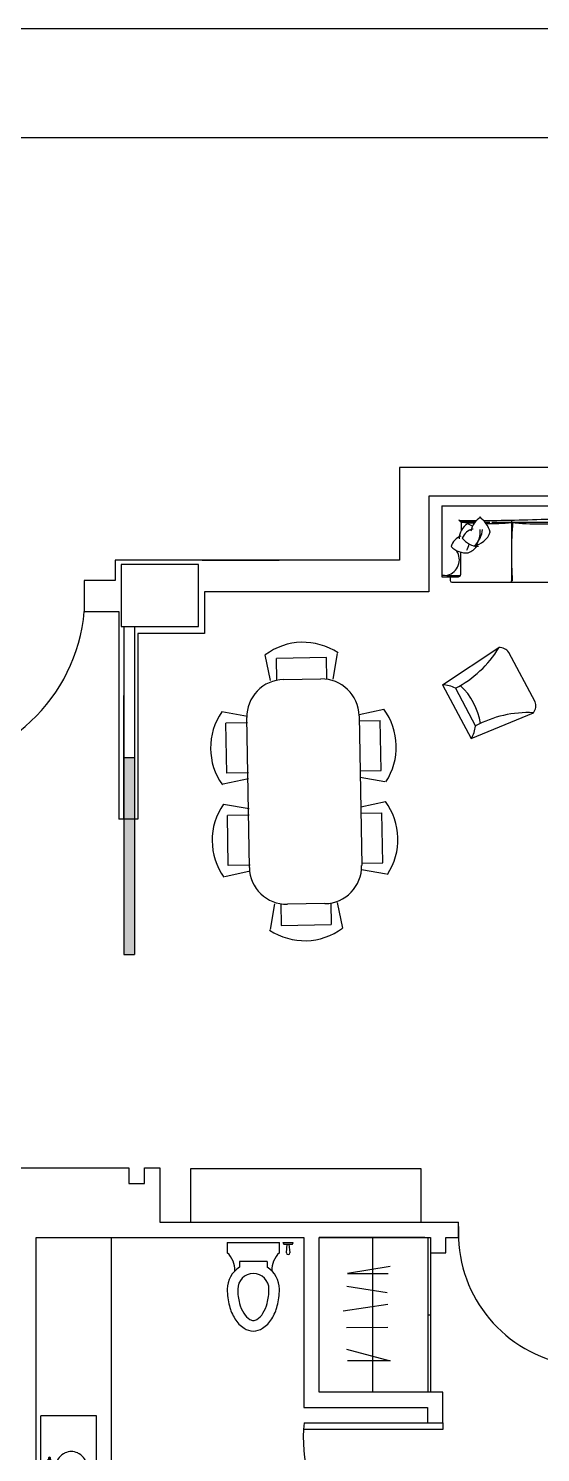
# Model space of a CAD drawing. Header units: millimetres. Extents: x 2377 to 4712, y -254 to 3188.
# Drawn here: x 4484.5 to 4555, y 1398.3 to 1594.2 of the extents above; entities that cross this region are included whole.
import ezdxf

# ---------------------------------------------------------------- set-up
doc = ezdxf.new("R2010")
doc.units = ezdxf.units.MM
doc.set_wipeout_variables(frame=1)
doc.layers.add('Mobiliario', color=254, linetype='Continuous')

# ---------------------------------------------------------------- blocks, each defined once
blk = doc.blocks.new('sl06-3')
blk.add_wipeout([(-1.097, 0), (-1.097, -0.785), (-1.004, -0.785), (-1.004, -0.826), (-0.998, -0.841), (-0.984, -0.846), (0.984, -0.846), (0.998, -0.841), (1.004, -0.826), (1.004, -0.785), (1.097, -0.785), (1.097, 0)])
for p, q in [((-1.097, 0), (0.187, 0)), ((-1.097, 0), (-1.097, -0.785)), ((1.097, 0), (0.187, 0)), ((1.097, 0), (1.097, -0.785)), ((-0.325, -0.163), (-0.325, -0.835)), ((0.325, -0.163), (0.325, -0.835)), ((-1.097, -0.785), (-0.911, -0.785)), ((-1.004, -0.785), (-1.004, -0.826)), ((1.097, -0.785), (0.911, -0.785)), ((1.004, -0.785), (1.004, -0.826)), ((-0.984, -0.846), (0.984, -0.846))]:
    blk.add_line(p, q)
for centre, radius, start, end in [((-0.561, -0.315), 0.216, 118.6365, 171.075), ((-0.832, -0.361), 0.281, 14.6616, 56.5316), ((-0.91, 27.813), 27.977, 270.565, 272.1795), ((0.331, 1.193), 1.348, 262.4802, 263.9065), ((0.044, 1.193), 1.348, 276.0935, 277.5198), ((0.779, 7.538), 7.701, 265.8451, 268.9224), ((0.832, -0.361), 0.281, 123.4684, 165.3384), ((0.561, -0.315), 0.216, 8.925, 61.3635), ((-0.911, -0.194), 0.0345, 350.3176, 84.0619), ((-0.69, -0.375), 0.216, 124.6365, 177.075), ((-0.734, 3.522), 3.685, 267.4551, 270.2867), ((-0.878, -0.16), 0.0199, 180, 270.2728), ((-3.416, -0.176), 2.538, 357.8878, 359.4607), ((-0.835, -7.469), 7.289, 89.1804, 90.3362), ((-0.582, 2.269), 2.466, 263.1189, 266.3413), ((-0.713, -0.421), 0.169, 102.9198, 157.8067), ((-0.909, -0.461), 0.281, 57.5154, 70.1262), ((-0.775, -0.218), 0.226, 277.5785, 341.9977), ((-0.925, -0.236), 0.281, 313.1105, 354.9805), ((-0.952, -0.282), 0.281, 322.0792, 3.9492), ((-0.835, -7.469), 7.289, 87.8611, 88.2702), ((-0.582, 2.269), 2.466, 269.4986, 276.0002), ((-0.253, -43.628), 43.444, 89.3664, 90.3826), ((4.318, -0.535), 4.643, 175.6133, 183.6304), ((0.003, 3.161), 3.361, 264.4086, 275.4919), ((0.423, -7.178), 6.994, 89.0148, 91.5985), ((4.967, -0.535), 4.643, 175.6133, 183.6304), ((0.587, 2.191), 2.389, 264.0009, 270.3979), ((0.775, -0.218), 0.226, 198.0023, 262.4215), ((0.835, -7.469), 7.289, 91.7298, 92.1389), ((0.925, -0.236), 0.281, 185.0195, 226.8895), ((0.952, -0.282), 0.281, 176.0508, 217.9208), ((0.734, 3.522), 3.685, 269.7133, 272.5449), ((0.835, -7.469), 7.289, 89.6638, 90.8196), ((0.587, 2.191), 2.389, 273.6594, 276.9846), ((0.713, -0.421), 0.169, 22.1933, 77.0802), ((0.909, -0.461), 0.281, 109.8738, 122.4846), ((0.69, -0.375), 0.216, 2.925, 55.3635), ((0.911, -0.194), 0.0345, 95.9381, 189.6824), ((3.416, -0.176), 2.538, 180.5393, 182.1122), ((0.878, -0.16), 0.0199, 269.7272, 0), ((-0.83, -0.496), 0.169, 108.9198, 163.8067), ((-0.828, -0.299), 0.222, 222.585, 276.1295), ((-0.691, -0.225), 0.222, 216.585, 270.1295), ((-1.063, -0.35), 0.281, 329.6739, 345.032), ((-0.886, -0.309), 0.226, 291.1732, 322.6277), ((0.691, -0.225), 0.222, 269.8705, 323.415), ((0.886, -0.309), 0.226, 217.3723, 248.8268), ((1.063, -0.35), 0.281, 194.968, 210.3261), ((0.828, -0.299), 0.222, 263.8705, 317.415), ((0.83, -0.496), 0.169, 16.1933, 71.0802), ((-1.081, -0.596), 0.179, 285.638, 32.2993), ((6.398, -0.722), 7.289, 178.3493, 180.3362), ((-6.398, -0.722), 7.289, 359.6638, 1.6507), ((1.081, -0.596), 0.179, 147.7007, 254.362), ((-0.927, 1.876), 2.649, 266.4089, 270.8584), ((-0.911, -0.765), 0.0199, 270, 0.2728), ((0.927, 1.876), 2.649, 269.1416, 273.5911), ((0.911, -0.765), 0.0199, 179.7272, 270), ((-0.984, -0.826), 0.0199, 180, 270), ((0.984, -0.826), 0.0199, 270, 0)]:
    blk.add_arc(centre, radius, start, end)
for p in [(-0.325, -0.835), (0.325, -0.835)]:
    blk.add_point(p)
blk = doc.blocks.new('sl06-1')
blk.add_wipeout([(0, -0.313), (0, 0.313), (0.691, 0.38), (0.722, 0.361), (0.74, 0.342), (0.75, 0.32), (0.76, 0.288), (0.76, -0.288), (0.751, -0.319), (0.736, -0.346), (0.712, -0.367), (0.691, -0.38)])
at = {"linetype": 'ByBlock'}
for p, q in [((0, 0.313), (0.691, 0.38)), ((0, 0.313), (0, -0.313)), ((0.1, 0.221), (0.1, -0.221)), ((0.76, -0.288), (0.76, 0.288)), ((0, -0.313), (0.691, -0.38))]:
    blk.add_line(p, q, dxfattribs=at)
for centre, radius, start, end in [((-0.146, 0.053), 0.298, 34.1973, 60.6083), ((0.114, 1.345), 1.125, 269.3185, 300.8671), ((0.643, 0.272), 0.118, 7.6143, 66.1255), ((-0.478, 0), 0.673, 340.7839, 19.2161), ((-0.146, -0.053), 0.298, 299.3917, 325.8027), ((0.114, -1.345), 1.125, 59.1329, 90.6815), ((0.643, -0.272), 0.118, 293.8745, 352.3857)]:
    blk.add_arc(centre, radius, start, end, dxfattribs=at)
blk = doc.blocks.new('bn04-7')
for p, q in [((0, 0), (0, -0.147)), ((-0.6, 0), (0.6, 0)), ((-0.6, -0.6), (-0.6, 0)), ((-0.058, -0.092), (-0.151, -0.092)), ((-0.122, -0.087), (-0.112, -0.087)), ((-0.122, -0.098), (-0.112, -0.098)), ((-0.1, -0.148), (-0.1, -0.045)), ((-0.033, -0.08), (-0.02, -0.271)), ((0.034, -0.086), (0.02, -0.271)), ((0.058, -0.092), (0.151, -0.092)), ((0.1, -0.148), (0.1, -0.045)), ((0.122, -0.087), (0.112, -0.087)), ((0.122, -0.098), (0.112, -0.098)), ((0.6, -0.6), (0.6, 0)), ((-0.005, -0.286), (0.005, -0.286)), ((-0.6, -0.6), (0.6, -0.6))]:
    blk.add_line(p, q)
for centre, radius in [((-0.1, -0.092), 0.0118), ((0.1, -0.092), 0.0118), ((0, -0.328), 0.03), ((0, -0.328), 0.02)]:
    blk.add_circle(centre, radius)
for centre, radius, start, end in [((-0.142, -0.092), 0.0118, 39.1354, 320.8646), ((-0.131, -0.083), 0.0025, 219.1354, 256.4029), ((-0.131, -0.101), 0.0025, 103.5971, 140.8646), ((-0.123, -0.049), 0.0381, 256.4029, 272.0458), ((-0.123, -0.136), 0.0381, 87.9542, 103.5971), ((-0.1, -0.092), 0.0299, 191.7173, 168.2827), ((-0.1, -0.092), 0.0235, 194.2864, 165.7136), ((-0.112, -0.084), 0.003, 270, 324.6965), ((-0.112, -0.101), 0.003, 35.3035, 90), ((0, -0.393), 0.249, 96.5773, 109.6169), ((0.055, -0.103), 0.0911, 153.0547, 165.3672), ((-0.006, -0.094), 0.0379, 104.9144, 122.742), ((0, -0.113), 0.0583, 90, 104.9144), ((0, -0.113), 0.0583, 75.0856, 90), ((0.005, -0.094), 0.0379, 57.258, 75.0856), ((-0.056, -0.103), 0.0911, 14.6328, 26.9453), ((0, -0.393), 0.249, 70.3831, 83.252), ((0.025, -0.085), 0.00867, 0, 32.7882), ((0.025, -0.085), 0.00867, 350.3449, 0), ((0.1, -0.092), 0.0299, 11.7173, 348.2827), ((0.1, -0.092), 0.0235, 14.2864, 345.7136), ((0.112, -0.084), 0.003, 215.3035, 270), ((0.112, -0.101), 0.003, 90, 144.6965), ((0.123, -0.049), 0.0381, 267.9542, 283.5971), ((0.123, -0.136), 0.0381, 76.4029, 92.0458), ((0.131, -0.083), 0.0025, 283.5971, 320.8646), ((0.131, -0.101), 0.0025, 39.1354, 76.4029), ((0.142, -0.092), 0.0118, 219.1354, 140.8646), ((-0.055, -0.328), 0.16, 154.2946, 180), ((-0.028, -0.341), 0.189, 130.7108, 154.2946), ((-0.011, -0.361), 0.216, 109.6169, 130.7108), ((-0.005, -0.271), 0.015, 180, 270), ((0.005, -0.271), 0.015, 270, 0), ((0.011, -0.361), 0.216, 49.2892, 70.3831), ((0.028, -0.341), 0.189, 25.7054, 49.2892), ((0.055, -0.328), 0.16, 0, 25.7054), ((-0.055, -0.328), 0.16, 180, 205.7054), ((-0.028, -0.315), 0.189, 205.7054, 229.2892), ((-0.011, -0.295), 0.216, 229.2892, 250.3831), ((0.011, -0.295), 0.216, 289.6169, 310.7108), ((0.028, -0.315), 0.189, 310.7108, 334.2946), ((0.055, -0.328), 0.16, 334.2946, 360), ((0, -0.264), 0.249, 250.3831, 270), ((0, -0.264), 0.249, 270, 289.6169)]:
    blk.add_arc(centre, radius, start, end)
blk = doc.blocks.new('bn34-3')
at = {"linetype": 'ByBlock'}
for p, q in [((-0.1765, 0), (-0.1765, -0.0706)), ((-0.1765, 0), (0.1765, 0)), ((0.1765, -0.0706), (0.1765, 0)), ((0.2, 0), (0.2706, 0)), ((0.2, 0), (0.2059, -0.0118)), ((0.2647, -0.0118), (0.2706, 0)), ((0.2059, -0.0118), (0.2647, -0.0118)), ((0.2235, -0.0706), (0.2294, -0.0118)), ((0.2412, -0.0118), (0.2471, -0.0706)), ((-0.0941, -0.1294), (-0.0941, -0.1684)), ((0.0941, -0.1294), (-0.0941, -0.1294)), ((0.0941, -0.1294), (0.0941, -0.1684))]:
    blk.add_line(p, q, dxfattribs=at)
for centre, radius, start, end in [((-0.2843, -0.1882), 0.1596, 358.33784, 47.48955), ((0.2843, -0.1882), 0.1596, 132.51045, 181.66216), ((0.2353, -0.0706), 0.0118, 180, 0), ((0, -0.3176), 0.1765, 122.23095, 180), ((0, -0.3176), 0.1765, 0, 57.76905), ((0, -0.3176), 0.1059, 0, 180), ((0.2737, -0.3176), 0.4502, 180.00004, 194.51425), ((0.2737, -0.3176), 0.3796, 180.00003, 194.51424), ((-0.2737, -0.3176), 0.3796, 345.48576, 359.99997), ((-0.2737, -0.3176), 0.4502, 345.48575, 359.99996), ((0.1387, -0.3526), 0.3108, 194.51426, 212.00539), ((0.1387, -0.3526), 0.2402, 194.51426, 212.0054), ((0.0535, -0.4059), 0.1397, 212.00541, 236.46587), ((-0.0535, -0.4059), 0.1397, 303.53413, 327.99459), ((-0.1387, -0.3526), 0.2402, 327.9946, 345.48574), ((-0.1387, -0.3526), 0.3108, 327.99461, 345.48574), ((0.0535, -0.4059), 0.2103, 212.00541, 236.46588), ((0, -0.4866), 0.0428, 236.46596, 269.99998), ((0, -0.4866), 0.0428, 270.00002, 303.53404), ((-0.0535, -0.4059), 0.2103, 303.53412, 327.99459), ((0, -0.4866), 0.1134, 236.46593, 269.99995), ((0, -0.4866), 0.1134, 270.00005, 303.53407)]:
    blk.add_arc(centre, radius, start, end, dxfattribs=at)

msp = doc.modelspace()

# ---------------------------------------------------------------- hatches: boundary and pattern name
at = {"transparency": 33554687}
h = msp.add_hatch(color=256, dxfattribs=at)
h.dxf.hatch_style = 1
h.paths.add_polyline_path([(4499.12, 1493.93), (4497.66, 1493.93), (4497.66, 1485.42), (4499.12, 1485.42)])
h = msp.add_hatch(color=256, dxfattribs=at)
h.dxf.hatch_style = 1
h.paths.add_polyline_path([(4499.12, 1485.42), (4497.66, 1485.42), (4497.66, 1466.82), (4499.12, 1466.82)])

# ---------------------------------------------------------------- linework, layer by layer
for p, q in [((4261.46, 1594.22), (4681.46, 1594.22)), ((4276.51, 1579.22), (4672, 1579.22)), ((4535.6, 1533.83), (4535.6, 1521.07)), ((4576.9, 1533.83), (4535.6, 1533.83)), ((4539.63, 1529.85), (4539.63, 1516.69)), ((4569.89, 1529.85), (4539.63, 1529.85)), ((4535.6, 1521.07), (4496.47, 1521.07)), ((4496.47, 1521.07), (4496.47, 1518.25)), ((4508.42, 1521.07), (4519.05, 1521.07)), ((4507.95, 1520.46), (4497.31, 1520.46)), ((4497.31, 1520.46), (4497.31, 1511.95)), ((4507.95, 1511.95), (4507.95, 1520.46)), ((4496.47, 1518.25), (4492.22, 1518.25)), ((4492.22, 1518.25), (4492.22, 1513.99)), ((4539.63, 1516.69), (4508.76, 1516.69)), ((4508.76, 1516.69), (4508.76, 1510.95)), ((4492.22, 1513.99), (4496.99, 1513.99)), ((4496.99, 1513.99), (4496.99, 1485.42)), ((4497.31, 1511.95), (4507.95, 1511.95)), ((4497.66, 1511.95), (4497.66, 1485.42)), ((4499.12, 1511.95), (4499.12, 1485.42)), ((4508.76, 1510.95), (4499.59, 1510.95)), ((4499.59, 1510.95), (4499.59, 1485.42)), ((4497.66, 1485.42), (4497.66, 1502.44)), ((4497.66, 1485.42), (4497.66, 1493.93)), ((4497.66, 1493.93), (4499.12, 1493.93)), ((4499.12, 1485.42), (4496.99, 1485.42)), ((4497.66, 1485.42), (4497.66, 1466.82)), ((4499.59, 1485.42), (4499.12, 1485.42)), ((4499.12, 1485.42), (4499.12, 1466.82)), ((4497.66, 1466.82), (4499.12, 1466.82)), ((4466.46, 1437.43), (4498.36, 1437.43)), ((4498.36, 1437.43), (4498.36, 1435.31)), ((4500.49, 1435.31), (4500.49, 1437.43)), ((4500.49, 1437.43), (4502.61, 1437.43)), ((4502.61, 1437.43), (4502.61, 1429.99)), ((4498.36, 1435.31), (4500.49, 1435.31)), ((4502.61, 1429.99), (4543.7, 1429.99)), ((4543.7, 1427.86), (4543.7, 1429.99)), ((4543.7, 1427.86), (4543.7, 1429.99)), ((4485.6, 1362.5), (4485.6, 1427.86)), ((4485.6, 1427.86), (4522.43, 1427.86)), ((4522.43, 1427.86), (4522.43, 1404.47)), ((4524.55, 1406.59), (4524.55, 1427.86)), ((4524.55, 1427.86), (4539.83, 1427.86)), ((4537.32, 1427.86), (4524.55, 1427.86)), ((4539.09, 1427.86), (4531.86, 1427.86)), ((4531.86, 1427.86), (4531.86, 1406.59)), ((4537.32, 1427.86), (4539.44, 1427.86)), ((4539.47, 1427.86), (4539.47, 1406.59)), ((4539.83, 1427.86), (4539.83, 1425.74)), ((4539.83, 1427.86), (4539.83, 1406.59)), ((4541.96, 1427.86), (4543.7, 1427.86)), ((4541.96, 1425.74), (4541.96, 1427.86)), ((4541.96, 1427.86), (4543.7, 1427.86)), ((4539.83, 1425.74), (4541.96, 1425.74)), ((4534.29, 1423.88), (4528.44, 1422.91)), ((4528.44, 1422.91), (4534.02, 1422.91)), ((4528.36, 1421.15), (4533.9, 1420.29)), ((4533.97, 1418.66), (4527.84, 1417.73)), ((4539.47, 1417.23), (4539.83, 1417.23)), ((4533.98, 1415.48), (4528.29, 1415.44)), ((4528.28, 1412.52), (4534.31, 1410.9)), ((4534.31, 1410.9), (4528.45, 1410.9)), ((4541.57, 1406.59), (4524.55, 1406.59)), ((4537.32, 1406.59), (4524.55, 1406.59)), ((4541.57, 1402.34), (4541.57, 1406.59)), ((4522.43, 1404.47), (4539.44, 1404.47)), ((4539.44, 1404.47), (4539.44, 1404.47)), ((4539.44, 1404.47), (4539.44, 1402.34)), ((4539.44, 1402.34), (4541.57, 1402.34))]:
    msp.add_line(p, q, dxfattribs=at)
at = {"layer": 'Mobiliario', "transparency": 33554687}
for p, q in [((4517.86, 1504.52), (4517.11, 1508.03)), ((4525.53, 1507.66), (4518.66, 1507.54)), ((4518.72, 1504.54), (4518.66, 1507.54)), ((4525.59, 1504.66), (4525.53, 1507.66)), ((4526.45, 1504.67), (4527.07, 1508.21)), ((4519.63, 1504.63), (4524.78, 1504.72)), ((4514.68, 1499.55), (4511.14, 1500.17)), ((4514.93, 1478.77), (4514.57, 1499.39)), ((4530.02, 1499.84), (4533.42, 1500.56)), ((4530.03, 1499.66), (4530.39, 1479.04)), ((4530.04, 1498.96), (4532.93, 1499.01)), ((4533.05, 1492.14), (4532.93, 1499.01)), ((4514.69, 1498.69), (4511.69, 1498.64)), ((4511.81, 1491.77), (4511.69, 1498.64)), ((4514.81, 1491.82), (4511.81, 1491.77)), ((4530.16, 1492.09), (4533.05, 1492.14)), ((4530.17, 1491.21), (4533.59, 1490.61)), ((4514.83, 1490.96), (4511.32, 1490.22)), ((4514.9, 1486.84), (4511.37, 1487.46)), ((4530.25, 1487.13), (4533.64, 1487.85)), ((4514.91, 1485.98), (4511.91, 1485.93)), ((4512.03, 1479.06), (4511.91, 1485.93)), ((4530.26, 1486.25), (4533.15, 1486.3)), ((4533.27, 1479.43), (4533.15, 1486.3)), ((4530.38, 1479.38), (4533.27, 1479.43)), ((4515.05, 1478.25), (4511.54, 1477.51)), ((4515.03, 1479.11), (4512.03, 1479.06)), ((4530.37, 1478.5), (4533.82, 1477.9)), ((4518.41, 1473.79), (4517.79, 1470.26)), ((4519.27, 1473.81), (4519.32, 1470.8)), ((4525.32, 1473.8), (4520.17, 1473.71)), ((4526.14, 1473.93), (4526.19, 1470.92)), ((4527, 1473.94), (4527.74, 1470.43)), ((4519.32, 1470.8), (4526.19, 1470.92)), ((4506.89, 1429.99), (4506.89, 1437.35)), ((4506.89, 1437.35), (4538.51, 1437.35)), ((4538.51, 1437.35), (4538.51, 1429.99)), ((4495.95, 1378.99), (4495.95, 1427.86)), ((4522.48, 1402.34), (4522.4, 1401.45)), ((4541.57, 1401.45), (4522.4, 1401.45)), ((4522.48, 1402.34), (4541.57, 1402.34)), ((4541.57, 1402.34), (4541.57, 1401.45))]:
    msp.add_line(p, q, dxfattribs=at)
for centre, radius, start, end in [((4468.63, 1516.12), 23.69, 271.8108, 354.8483), ((4522.32, 1501.05), 8.71, 56.419, 126.698), ((4519.72, 1499.48), 5.15, 91, 181), ((4524.87, 1499.57), 5.15, 1, 91), ((4518.3, 1495.22), 8.71, 145.302, 215.581), ((4526.44, 1495.36), 8.71, 326.419, 36.698), ((4518.52, 1482.51), 8.71, 145.302, 215.581), ((4526.66, 1482.65), 8.71, 326.419, 36.698), ((4520.08, 1478.86), 5.15, 181, 271), ((4525.23, 1478.95), 5.15, 271, 1), ((4522.54, 1477.41), 8.71, 236.419, 306.698), ((4562.04, 1428.47), 18.36, 177.1933, 257.7541), ((4540.51, 1400.12), 18.16, 175.8007, 273.3575)]:
    msp.add_arc(centre, radius, start, end, dxfattribs=at)

# ---------------------------------------------------------------- block references
for name, p, xscale, yscale, zscale in [('sl06-3', (4555.02, 1528.53), 12.41613580110048, 12.41613580110048, 12.41613580110048), ('bn34-3', (4515.48, 1427.19), 20.32437430533547, 20.32437430533547, 20.32437430533547)]:
    msp.add_blockref(name, p, dxfattribs=dict(at, xscale=xscale, yscale=yscale, zscale=zscale))
for name, p, xscale, yscale, zscale, rotation in [('sl06-1', (4543.48, 1500.21), 13.35811614928211, 13.35811614928211, 13.35811614928211, 27.99617289853153), ('bn04-7', (4486.25, 1395.67), 12.77259471036319, 12.77259471036319, 12.77259471036319, 90)]:
    msp.add_blockref(name, p, dxfattribs=dict(at, xscale=xscale, yscale=yscale, zscale=zscale, rotation=rotation))

doc.saveas('drawing.dxf')
